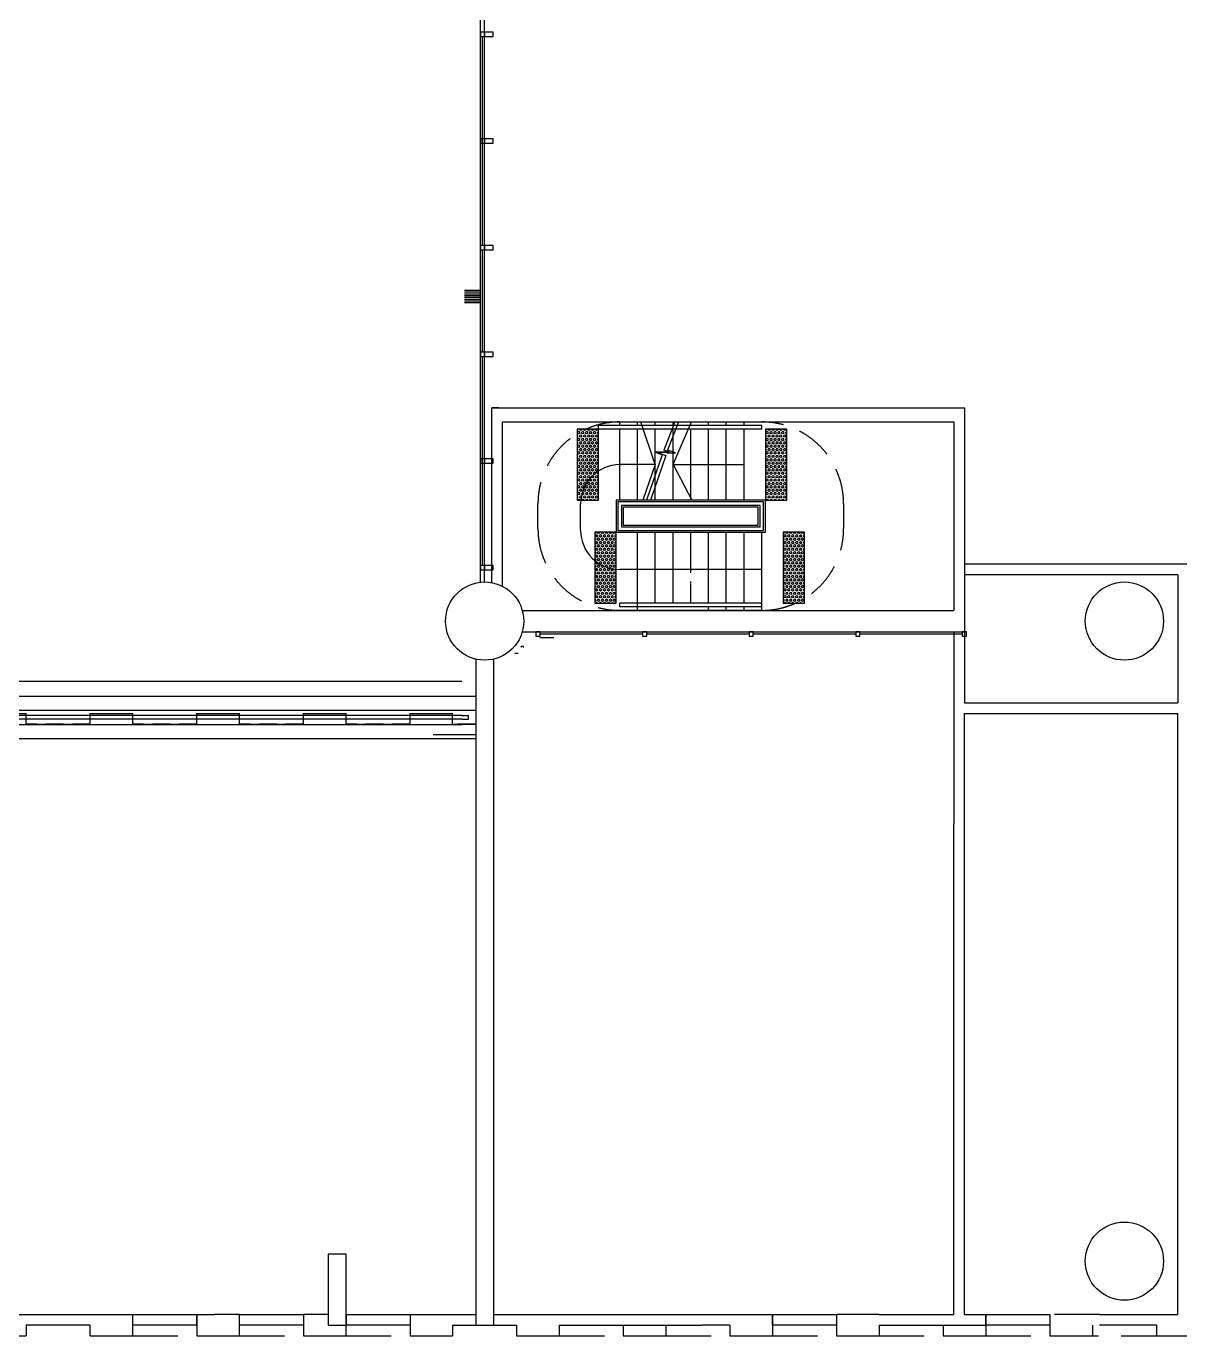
# Model space of a CAD drawing. Extents: x -174000 to 22103, y -98602 to 61553.
# Drawn here: x -135450 to -119220, y 5750 to 24165 of the extents above; entities that cross this region are included whole.
import ezdxf

# ---------------------------------------------------------------- set-up
doc = ezdxf.new("R2010")
doc.units = 0
doc.header["$LTSCALE"] = 1000
doc.header["$MEASUREMENT"] = 0
doc.linetypes.add('DASHED', pattern=[19.049999999999997, 12.7, -6.35])
doc.linetypes.add('HIDDEN', pattern=[0.375, 0.25, -0.125])
for name, color, linetype in [('A-glaz', 1, 'CONTINUOUS'), ('buila', 14, 'HIDDEN'), ('core2905$0$wal', 3, 'CONTINUOUS'), ('deck', 6, 'CONTINUOUS'), ('dr', 1, 'CONTINUOUS'), ('DR-PIPE', 1, 'CONTINUOUS'), ('fence', 1, 'CONTINUOUS'), ('GLASS-P', 1, 'CONTINUOUS'), ('railing', 1, 'CONTINUOUS'), ('stair', 1, 'CONTINUOUS'), ('stru', 2, 'CONTINUOUS'), ('tactile', 4, 'CONTINUOUS'), ('txt2', 4, 'CONTINUOUS'), ('wal', 3, 'CONTINUOUS'), ('walc', 1, 'CONTINUOUS')]:
    doc.layers.add(name, color=color, linetype=linetype)

msp = doc.modelspace()

# ---------------------------------------------------------------- hatches: boundary and pattern name
at = {"layer": 'tactile'}
h = msp.add_hatch(dxfattribs=at)
h.set_pattern_fill('HEX', color=9, scale=5, angle=90, style=0)
h.set_pattern_definition([(90, (-114709.2150038015, 121833.6689056564), (-27.4963, 1.683607184330311e-15), [15.875, -31.75]), (210, (-114709.2150038015, 121833.6689056564), (13.74814999999999, -23.81249431007806), [15.87499999999999, -31.74999999999998]), (150, (-114709.2150038015, 121849.5439056564), (-13.74815, -23.81249431007806), [15.875, -31.75])])
h.paths.add_polyline_path([(-127399.9000307913, 17500.1000000016), (-127399.9000307913, 18500.1000000016), (-127699.9000307913, 18500.1000000016), (-127699.9000307913, 17500.1000000016)])
h = msp.add_hatch(dxfattribs=at)
h.set_pattern_fill('HEX', color=9, scale=5, angle=90, style=0)
h.set_pattern_definition([(90, (-112059.2150038015, 121833.6689056564), (-27.4963, 1.683607184330311e-15), [15.875, -31.75]), (210, (-112059.2150038015, 121833.6689056564), (13.74814999999999, -23.81249431007806), [15.87499999999999, -31.74999999999998]), (150, (-112059.2150038015, 121849.5439056564), (-13.74815, -23.81249431007806), [15.875, -31.75])])
h.paths.add_polyline_path([(-124749.9000307913, 17500.1000000016), (-124749.9000307913, 18500.1000000016), (-125049.9000307913, 18500.1000000016), (-125049.9000307913, 17500.1000000016)])
h = msp.add_hatch(dxfattribs=at)
h.set_pattern_fill('HEX', color=9, scale=5, angle=90, style=0)
h.set_pattern_definition([(90, (-114459.2150038015, 120383.6688972588), (-27.4963, 1.683607184330311e-15), [15.875, -31.75]), (210, (-114459.2150038015, 120383.6688972588), (13.74814999999999, -23.81249431007806), [15.87499999999999, -31.74999999999998]), (150, (-114459.2150038015, 120399.5438972588), (-13.74815, -23.81249431007806), [15.875, -31.75])])
h.paths.add_polyline_path([(-127149.9000307913, 16050.09999160398), (-127149.9000307913, 17050.09999160398), (-127449.9000307913, 17050.09999160398), (-127449.9000307913, 16050.09999160398)])
h = msp.add_hatch(dxfattribs=at)
h.set_pattern_fill('HEX', color=9, scale=5, angle=90, style=0)
h.set_pattern_definition([(90, (-111809.2150038015, 120383.6689148938), (-27.4963, 1.683607184330311e-15), [15.875, -31.75]), (210, (-111809.2150038015, 120383.6689148938), (13.74814999999999, -23.81249431007806), [15.87499999999999, -31.74999999999998]), (150, (-111809.2150038015, 120399.5439148938), (-13.74815, -23.81249431007806), [15.875, -31.75])])
h.paths.add_polyline_path([(-124499.9000307914, 16050.100009239), (-124499.9000307914, 17050.100009239), (-124799.9000307914, 17050.100009239), (-124799.9000307914, 16050.100009239)])

# ---------------------------------------------------------------- linework, layer by layer
at = {"layer": 'A-glaz'}
for p, q in [((-129059.9, 24019.61170145636), (-129059.9, 24250.60624891433)), ((-128999.9, 24019.61170145636), (-128999.9, 24250.60624891433)), ((-129059.9, 16579.61170145636), (-129059.9, 24019.61170145636)), ((-129029.9, 21079.61170145636), (-129029.9, 24019.61170145636)), ((-128999.9, 16579.61170145636), (-128999.9, 24019.61170145636)), ((-129029.9, 19579.61170145636), (-129029.9, 21019.61170145636)), ((-128999.9, 18079.92424383219), (-128999.9, 19519.92424383219)), ((-129029.9, 16579.61170145636), (-129029.9, 19519.61170145636)), ((-129059.9, 16348.96866633406), (-129059.9, 16579.61170145636)), ((-128999.9, 16348.96866633406), (-128999.9, 16579.61170145636)), ((-128220.0757561679, 15620.10000000154), (-126780.0757561679, 15620.10000000154)), ((-126720.0757561679, 15620.10000000154), (-125280.0757561679, 15620.10000000153)), ((-125220.0757561679, 15620.10000000153), (-123780.0757561679, 15620.10000000153)), ((-123720.0757561679, 15620.10000000154), (-122280.0757561679, 15620.10000000154))]:
    msp.add_line(p, q, dxfattribs=at)
for points in [[(-128999.9, 24019.61170145636), (-128999.9, 24079.61170145636), (-129059.9, 24079.61170145636), (-129059.9, 24019.61170145636)], [(-128879.9, 24079.61170145636), (-128999.9, 24079.61170145636), (-128999.9, 24019.61170145636), (-128879.9, 24019.61170145636)], [(-128999.9, 22519.61170145636), (-128999.9, 22579.61170145636), (-129059.9, 22579.61170145636), (-129059.9, 22519.61170145636)], [(-128879.9, 22579.61170145636), (-128999.9, 22579.61170145636), (-128999.9, 22519.61170145636), (-128879.9, 22519.61170145636)], [(-128999.9, 21019.61170145636), (-128999.9, 21079.61170145636), (-129059.9, 21079.61170145636), (-129059.9, 21019.61170145636)], [(-128879.9, 21079.61170145636), (-128999.9, 21079.61170145636), (-128999.9, 21019.61170145636), (-128879.9, 21019.61170145636)], [(-128999.9, 19519.61170145636), (-128999.9, 19579.61170145636), (-129059.9, 19579.61170145636), (-129059.9, 19519.61170145636)], [(-128879.9, 19579.61170145636), (-128999.9, 19579.61170145636), (-128999.9, 19519.61170145636), (-128879.9, 19519.61170145636)], [(-128999.9, 18019.61170145636), (-128999.9, 18079.61170145636), (-129059.9, 18079.61170145636), (-129059.9, 18019.61170145636)], [(-128879.9, 18079.61170145636), (-128999.9, 18079.61170145636), (-128999.9, 18019.61170145636), (-128879.9, 18019.61170145636)], [(-128999.9, 16519.61170145636), (-128999.9, 16579.61170145636), (-129059.9, 16579.61170145636), (-129059.9, 16519.61170145636)], [(-128879.9, 16579.61170145636), (-128999.9, 16579.61170145636), (-128999.9, 16519.61170145636), (-128879.9, 16519.61170145636)], [(-128280.0757561679, 15590.10000000154), (-128220.0757561679, 15590.10000000154), (-128220.0757561679, 15650.10000000154), (-128280.0757561679, 15650.10000000154)], [(-126780.0757561679, 15590.10000000154), (-126720.0757561679, 15590.10000000154), (-126720.0757561679, 15650.10000000154), (-126780.0757561679, 15650.10000000154)], [(-125280.0757561679, 15590.10000000154), (-125220.0757561679, 15590.10000000154), (-125220.0757561679, 15650.10000000154), (-125280.0757561679, 15650.10000000154)], [(-123780.0757561679, 15590.10000000154), (-123720.0757561679, 15590.10000000154), (-123720.0757561679, 15650.10000000154), (-123780.0757561679, 15650.10000000154)], [(-122280.0757561679, 15590.10000000154), (-122220.0757561679, 15590.10000000154), (-122220.0757561679, 15650.10000000154), (-122280.0757561679, 15650.10000000154)]]:
    msp.add_lwpolyline(points, close=True, dxfattribs=at)
at = {"layer": 'buila', "linetype": 'DASHED', "ltscale": 0.05}
for p, q in [((-133949.8999999997, 5750.099953274454), (-133049.8999999997, 5750.099953274446)), ((-132449.8999999997, 5750.099953274446), (-131549.8999999997, 5750.099953274439)), ((-130949.8999999997, 5750.099901251568), (-130049.8999999997, 5750.09990125156)), ((-127949.8999999996, 5750.099953274446), (-127049.8999999997, 5750.099953274439)), ((-126449.8999999997, 5750.099953274446), (-125549.8999999997, 5750.099953274439)), ((-124949.8999999997, 5750.099953274439), (-124049.8999999997, 5750.099953274432)), ((-123449.8999999997, 5750.099953274446), (-122549.9029108706, 5750.083926133666)), ((-121949.9029108706, 5750.083926133673), (-108449.9009692639, 5750.083926133455))]:
    msp.add_line(p, q, dxfattribs=at)
at = {"layer": 'core2905$0$wal'}
for p, q in [((-122399.9001694917, 16600.14183260682), (-122399.9001694917, 15950.09999999992)), ((-122249.8996804014, 16450.16155059194), (-122249.9001155082, 14650.10096941404)), ((-122399.9001694917, 15650.0999442298), (-122399.9001694917, 12950.10096104286))]:
    msp.add_line(p, q, dxfattribs=at)
at = {"layer": 'core2905$0$wal', "linetype": 'Continuous'}
for p, q in [((-128470.749737787, 15950.09999999997), (-122399.9001694917, 15950.09999999993)), ((-128470.7497375134, 15650.10000096542), (-122399.9001694917, 15650.09994422978))]:
    msp.add_line(p, q, dxfattribs=at)
at = {"layer": 'deck'}
for p, q in [((-129059.8999999999, 20448.05927413751), (-129284.8999999999, 20448.05927413751)), ((-129059.8999999999, 20423.05927413751), (-129284.8999999999, 20423.05927413751)), ((-129059.8999999999, 20398.05927413751), (-129284.8999999999, 20398.05927413751)), ((-129059.8999999999, 20373.05927413751), (-129284.8999999999, 20373.05927413751)), ((-129059.8999999999, 20348.05927413751), (-129284.8999999999, 20348.05927413751)), ((-129059.8999999999, 20323.05927413751), (-129284.8999999999, 20323.05927413751)), ((-129059.8999999999, 20298.05927413751), (-129284.8999999999, 20298.05927413751)), ((-129059.8999999999, 20273.05927413751), (-129284.8999999999, 20273.05927413751))]:
    msp.add_line(p, q, dxfattribs=at)
at = {"layer": 'dr'}
for p, q in [((-127399.9000307913, 18500.1000000016), (-127399.9000307913, 18550.1000000016)), ((-125099.9000307913, 18500.1000000016), (-125099.9000307913, 18550.1000000016)), ((-127099.9000013997, 16000.10002822698), (-127099.9000013997, 16050.10002822698)), ((-125099.9000000001, 16000.10002822698), (-125099.9000000001, 16050.10002822698))]:
    msp.add_line(p, q, dxfattribs=at)
at = {"layer": 'dr', "linetype": 'HIDDEN', "ltscale": 2}
for q in [(-123949.9000615363, 17100.47620957402), (-123949.90006149, 17100.852515919)]:
    msp.add_line((-123949.900030745, 17450.47616470675), q, dxfattribs=at)
for centre, start, end in [((-127099.9000307913, 17450.1000000016), 90, 179.9999999999992), ((-125099.9000307913, 17450.10000000169), 359.9999929431567, 90), ((-127099.9000000001, 17100.10000000156), 180, 270), ((-125099.9, 17100.10000000163), 270, 0.01874367051728001)]:
    msp.add_arc(centre, 1150, start, end, dxfattribs=at)
at = {"layer": 'DR-PIPE'}
msp.add_line((-128024.7932700411, 15564.23274447696), (-128224.9, 15564.23274447695), dxfattribs=at)
at = {"layer": 'fence'}
for p, q in [((-129319.9000000001, 14472.59999999995), (-138177.4000001779, 14472.59999999993)), ((-129319.9000000001, 14422.59999999994), (-138127.4000001779, 14422.59999999993))]:
    msp.add_line(p, q, dxfattribs=at)
for points in [[(-138944.8999999847, 14745.09999999464), (-129319.9000000001, 14745.09999999464)], [(-138366.4080176346, 14745.09999999993), (-129369.9000000001, 14745.09999999993)], [(-138249.9000000053, 14545.09999999993), (-129319.9000000001, 14545.09999999993)], [(-141449.8987306883, 10447.60000000001), (-138049.9000002079, 10447.60000000003), (-138049.9000000152, 14345.09999999993), (-129319.9000000001, 14345.09999999993)]]:
    msp.add_lwpolyline(points, dxfattribs=at)
at = {"layer": 'GLASS-P'}
msp.add_line((-128577.4, 15347.97253728235), (-128527.4, 15347.97253728235), dxfattribs=at)
at = {"layer": 'railing'}
msp.add_arc((-128469.8999998249, 15427.97253728235), 20, 0, 180, dxfattribs=at)
at = {"layer": 'stair'}
for p, q in [((-127099.9000307913, 18550.1000000016), (-127099.9000307913, 18600.1000000016)), ((-126849.9000307913, 18550.1000000016), (-126849.9000307913, 18600.1000000016)), ((-126599.9000307913, 18550.1000000016), (-126599.9000307913, 18600.1000000016)), ((-126349.9000307913, 18550.1000000016), (-126349.9000307913, 18600.1000000016)), ((-126099.9000307913, 18550.1000000016), (-126099.9000307913, 18600.1000000016)), ((-125849.9000307913, 18550.1000000016), (-125849.9000307913, 18600.1000000016)), ((-125599.9000307913, 18550.1000000016), (-125599.9000307913, 18600.1000000016)), ((-125349.9000307913, 18550.1000000016), (-125349.9000307913, 18600.1000000016)), ((-125099.9000307913, 18550.1000000016), (-127399.9000307913, 18550.1000000016)), ((-125099.9000307913, 18500.1000000016), (-127399.9000307913, 18500.1000000016)), ((-127099.9000307913, 17500.1000000016), (-127099.9000307913, 18500.1000000016)), ((-126849.9000307913, 17500.1000000016), (-126849.9000307913, 18500.1000000016)), ((-126599.9000307913, 17500.1000000016), (-126599.9000307913, 18500.1000000016)), ((-126349.9000307913, 17500.1000000016), (-126349.9000307913, 18500.1000000016)), ((-126099.9000307913, 17500.1000000016), (-126099.9000307913, 18500.1000000016)), ((-125849.9000307913, 17500.1000000016), (-125849.9000307913, 18500.1000000016)), ((-125599.9000307913, 17500.1000000016), (-125599.9000307913, 18500.1000000016)), ((-125349.9000307913, 17500.1000000016), (-125349.9000307913, 18500.1000000016)), ((-128249.9000000001, 17100.10000000156), (-128249.9000307913, 17450.1000000016)), ((-125074.9000307913, 17475.10000000162), (-127124.9000307913, 17475.10000000163)), ((-127124.9000307913, 17475.10000000163), (-127124.9000307913, 17075.10000000162)), ((-125124.9000307913, 17425.10000000162), (-127074.9000307913, 17425.10000000162)), ((-127074.9000307913, 17425.10000000162), (-127074.9000307913, 17125.1000000016)), ((-125124.9000307913, 17125.1000000016), (-125124.9000307913, 17425.10000000162)), ((-125074.9000307913, 17075.1000000016), (-125074.9000307913, 17475.10000000162)), ((-127124.9000307913, 17075.10000000162), (-125074.9000307913, 17075.1000000016)), ((-127074.9000307913, 17125.1000000016), (-125124.9000307913, 17125.1000000016)), ((-126849.9000000001, 15950.10000000155), (-126849.9000307913, 17050.1000000016)), ((-126599.9000000001, 16050.10002822698), (-126599.9000307913, 17050.1000000016)), ((-126349.9000000001, 16050.10002822698), (-126349.9000307913, 17050.1000000016)), ((-126099.9000307914, 16478.47861650344), (-126099.9000307913, 17050.1000000016)), ((-125849.9000307913, 16050.10002822699), (-125849.9000307913, 17050.1000000016)), ((-125599.9000000001, 16050.10002822698), (-125599.9000307913, 17050.1000000016)), ((-125349.9000000001, 16050.10002822698), (-125349.9000307913, 17050.1000000016)), ((-125099.9000000001, 16050.10002822698), (-125099.9000307914, 17050.1000000016)), ((-126099.9000307913, 16331.78612835077), (-126099.9000307913, 16356.92280996139)), ((-126099.9000000001, 16050.10002822698), (-126099.9000307913, 16323.64799765525)), ((-125849.900009733, 16050.10002822698), (-127099.9000013997, 16050.10002822698)), ((-125099.9000000001, 16050.10002822698), (-126099.9000405242, 16050.10002822698)), ((-125849.9000000001, 16000.10002822698), (-127099.9000013997, 16000.10002822698)), ((-125099.9000000001, 16000.10002822698), (-126099.9000307914, 16000.10002822698)), ((-125849.9000000001, 15950.10000000155), (-125849.9000000001, 16000.10002822691)), ((-125599.9000000001, 15950.10000000164), (-125599.9000000001, 16000.10002822698)), ((-125349.9000000001, 15950.10000000164), (-125349.9000000001, 16000.10002822698)), ((-125099.9000000001, 15950.10000000164), (-125099.9000000001, 16000.10002822698)), ((-129319.9000000001, 14200.09999999996), (-129724.8999999781, 14200.09999999993))]:
    msp.add_line(p, q, dxfattribs=at)
at = {"layer": 'stru', "linetype": 'Continuous'}
for p, q in [((-129124.9, 15264.49286785929), (-129124.9, 7335.707132140706)), ((-129124.9, 15264.49286785929), (-129124.8999999999, 5900.099963003515)), ((-128874.9, 15255.2376320574), (-128874.9, 7335.707132140706)), ((-128874.9, 15255.2376320574), (-128874.8999999999, 5900.099987704299)), ((-129124.9, 5900.099963003515), (-128874.9, 5900.0999877043)), ((-129124.9, 5900.099963003515), (-128874.9, 5900.0999877043))]:
    msp.add_line(p, q, dxfattribs=at)
msp.add_lwpolyline([(-130949.9, 6900.100001955063), (-131199.9, 6900.100001955063), (-131199.9, 5900.100001955063), (-130949.9, 5900.100001955063)], close=True, dxfattribs=at)
for centre in [(-128999.9000000001, 15800.09999999999), (-119999.9000000001, 15800.09999999999), (-119999.9, 15800.1), (-119999.9, 6800.099999999999), (-119999.9, 6800.099999999999)]:
    msp.add_circle(centre, 550, dxfattribs=at)
at = {"layer": 'tactile'}
for points in [[(-127399.9000307913, 17500.1000000016), (-127399.9000307913, 18500.1000000016), (-127699.9000307913, 18500.1000000016), (-127699.9000307913, 17500.1000000016)], [(-124749.9000307913, 17500.1000000016), (-124749.9000307913, 18500.1000000016), (-125049.9000307913, 18500.1000000016), (-125049.9000307913, 17500.1000000016)], [(-127149.9000307913, 16050.09999160398), (-127149.9000307913, 17050.09999160398), (-127449.9000307913, 17050.09999160398), (-127449.9000307913, 16050.09999160398)], [(-124499.9000307914, 16050.100009239), (-124499.9000307914, 17050.100009239), (-124799.9000307914, 17050.100009239), (-124799.9000307914, 16050.100009239)]]:
    msp.add_lwpolyline(points, close=True, dxfattribs=at)
at = {"layer": 'txt2', "linetype": 'Continuous'}
for p, q in [((-126599.3656899606, 18000.09738816502), (-126801.4710486212, 18600.10029567035)), ((-126323.924829804, 18600.10026247622), (-126479.9020433346, 18201.10907391189)), ((-126271.0258528885, 18600.10025879922), (-126425.925646375, 18204.26200859299)), ((-126350.0176086098, 18000.0974091591), (-126089.1468387858, 18600.10024615685)), ((-126501.0482032928, 18139.7852100333), (-126721.6293102002, 17500.1000000016)), ((-126451.9616888393, 18128.75748544632), (-126668.7401320961, 17500.1000000016)), ((-126399.6379840808, 18173.43181210024), (-126606.0589018084, 18179.46480341306)), ((-126606.0589018084, 18179.46480341306), (-126501.0482032927, 18139.78521003327)), ((-126438.4823071112, 18166.42897072508), (-126561.1456819526, 18170.01400989149)), ((-126561.1456819526, 18170.01400989149), (-126451.9616888393, 18128.75748544632)), ((-126399.6379840808, 18173.43181210024), (-126479.9020433346, 18201.10907391189)), ((-126438.9666403171, 18166.44312616078), (-126316.2508873215, 18166.44312616078)), ((-126438.9666403171, 18166.44312616078), (-126379.3707948563, 18166.44312616078)), ((-126316.2508873215, 18166.44312616078), (-126425.9256463749, 18204.26200859299)), ((-126599.3656907304, 18000.09738670244), (-127100.0175795864, 18000.09738670249)), ((-126599.3656899606, 18000.09738816502), (-126775.8914292904, 17500.1000000016)), ((-126350.0176086098, 18000.0974091591), (-126086.8610456312, 17500.1000000016)), ((-126350.01760784, 18000.09740769651), (-125350.0175924444, 18000.09740769663)), ((-127650.0175791482, 17075.09741639041), (-127650.0175795865, 17450.09738670252)), ((-125100.0175791482, 16525.09741639041), (-127100.0175791482, 16525.09741639041))]:
    msp.add_line(p, q, dxfattribs=at)
for centre, start, end in [((-127100.0175795865, 17450.09738670249), 90, 180), ((-127100.0175791482, 17075.0974163904), 180, 270)]:
    msp.add_arc(centre, 550, start, end, dxfattribs=at)
at = {"layer": 'wal'}
for p, q in [((-128899.9000000002, 18800.10001558059), (-122249.899926898, 18800.0998428957)), ((-128799.9000000001, 18800.09999999999), (-128899.9000000002, 18800.09999999999)), ((-128899.9000000001, 16340.93269131959), (-128899.9000000002, 18800.10001558059)), ((-122249.899926898, 18800.0998428957), (-122249.9000632463, 15650.10000000154)), ((-128749.9000000001, 18600.10043110523), (-122399.9000006006, 18600.0999897181)), ((-128749.9000000001, 16289.99794855663), (-128749.9000000001, 18600.10043110523)), ((-122399.9000006006, 18600.0999897181), (-122399.9000449172, 15950.10000000154)), ((-119099.8997554212, 16600.13847191589), (-122249.9000221236, 16600.14167984801)), ((-119099.9001132491, 16600.13871820542), (-119349.8983088227, 16600.13872651219)), ((-119249.8991668331, 16450.15083847333), (-122249.9000286155, 16450.16155059319)), ((-119249.8991668331, 16450.15083847333), (-119249.9, 15050.13161025899)), ((-119249.9, 15800.09999999998), (-119249.9000348799, 14650.10110056246)), ((-122249.9001155082, 14650.10093313894), (-119249.900007441, 14650.10110056247)), ((-135449.8999999997, 14350.09999999996), (-135449.8999999997, 14500.09999999996)), ((-134549.8999999997, 14350.09999999996), (-134549.8999999997, 14500.09999999996)), ((-133949.8999999997, 14350.09999999996), (-133949.8999999997, 14500.09999999996)), ((-133049.8999999997, 14350.09999999996), (-133049.8999999997, 14500.09999999996)), ((-132449.8999999997, 14350.09999999996), (-132449.8999999997, 14500.09999999996)), ((-131549.8999999997, 14350.09999999996), (-131549.8999999997, 14500.09999999996)), ((-130949.8999999997, 14350.09999999996), (-130949.8999999997, 14500.09999999996)), ((-130049.8999999997, 14350.09999999996), (-130049.8999999997, 14500.09999999996)), ((-129449.8999999997, 14350.09999999996), (-129449.8999999997, 14500.09999999996)), ((-122249.8999902337, 14500.10093313896), (-119249.9, 14500.10110056247)), ((-122249.8996606884, 6050.100747086959), (-122249.8998992669, 14500.10093313897)), ((-119249.899665153, 6050.10092288164), (-119249.9, 14500.10110056246)), ((-137999.8999999999, 14150.09999999997), (-129124.9, 14150.09999999996)), ((-122399.8996553867, 6050.100747086988), (-122399.9, 12950.10093313896)), ((-137999.8999994815, 6050.099991355113), (-133949.9000000004, 6050.099991355157)), ((-134549.8999999996, 5900.099953274424), (-135449.8145844242, 5900.099951233147)), ((-135449.8145844242, 5900.099951233147), (-135449.8145844242, 5750.099953275923)), ((-134549.8999999996, 5750.099953274424), (-134549.8999999996, 5900.099953274424)), ((-133949.8999999996, 5750.099953274424), (-133949.9000000004, 6050.099991355157)), ((-133949.8999999996, 5750.099953274439), (-133949.8999999996, 6050.099426852779)), ((-133049.8999999997, 6050.099865517732), (-132799.8999999997, 6050.099360952569)), ((-133049.8999999997, 5900.099909396071), (-133049.8999999997, 6050.099426852779)), ((-131199.8999999997, 5900.099909396071), (-130949.8999999997, 5900.099909396078)), ((-131199.8999999997, 5900.099909396071), (-130949.8999999997, 5900.099909396085)), ((-130949.8999999997, 6050.099865517739), (-130949.8999999997, 5900.099909396071)), ((-130949.8999999997, 6050.099865517732), (-130949.8999999997, 5900.099909396071)), ((-130049.8999999997, 6050.099865517739), (-129124.9, 6050.099917657557)), ((-130049.8999999997, 6050.099865517739), (-130049.8999999997, 5750.09990125156)), ((-130049.8999999997, 6050.099865517732), (-129124.9, 6050.099914983723)), ((-130049.8999999997, 6050.099865517732), (-130049.8999999997, 5750.09990125156)), ((-129449.8999999997, 5900.099930892495), (-129124.9, 5900.099963003515)), ((-129449.8999999997, 5900.099930892502), (-129449.8999999997, 5750.099953274439)), ((-129449.8999999997, 5900.099930892502), (-129449.8999999997, 5750.099953274439)), ((-128874.9, 6050.100382940844), (-127949.8999999997, 6050.100354418777)), ((-128874.9, 5900.0999877043), (-128549.8999999997, 5900.10001981532)), ((-128549.8999999997, 5900.10001981532), (-128549.8999999997, 5750.099953274439)), ((-127949.8999999997, 6050.100328090739), (-124949.8999999997, 6050.073223130149)), ((-127949.8999999996, 5900.100168020042), (-125947.5907077279, 5900.100285912245)), ((-127949.8999999997, 5900.100168020042), (-127949.8999999997, 5750.099953274439)), ((-126399.8996553867, 6050.100309076013), (-125947.5907077279, 6050.082237252587)), ((-123447.5907077279, 6050.100692263964), (-122399.8996553867, 6050.100747086966)), ((-123447.5907077279, 5900.116149885092), (-122549.8999999997, 5900.10001981532)), ((-122549.9029108706, 5900.099865433018), (-121949.9029108706, 5900.099865433025)), ((-122249.8996606884, 6050.100747086966), (-121949.8999999997, 6050.100747086966)), ((-121949.8999999997, 6050.100755458094), (-121949.9029108706, 5900.099865433025)), ((-119549.8999999997, 6050.101260023272), (-119549.8999999997, 6050.092121753551)), ((-119549.8999999997, 5900.092144893482), (-119549.8999999997, 5750.101347779972)), ((-136049.9, 5750.099953275909), (-135449.8145844242, 5750.099953275909)), ((-134549.8999999996, 5750.099953274424), (-133949.8999999996, 5750.099953274439)), ((-130049.8999999997, 5750.09990125156), (-129449.8999999997, 5750.099953274439)), ((-130049.8999999997, 5750.09990125156), (-129449.8999999997, 5750.099953274439)), ((-128549.8999999997, 5750.099953274439), (-127949.8999999997, 5750.099953274446)), ((-127949.8999999996, 5800.100168020042), (-127949.8999999996, 5750.099953274446)), ((-119549.8999999997, 5750.101347779972), (-118949.8999999997, 5750.101347779979))]:
    msp.add_line(p, q, dxfattribs=at)
at = {"layer": 'wal', "linetype": 'Continuous'}
for p, q in [((-128470.7497377876, 15950.10000000153), (-122399.9000449172, 15950.10000000154)), ((-128470.7497377867, 15650.10000000154), (-122249.9000632463, 15650.10000000154))]:
    msp.add_line(p, q, dxfattribs=at)
at = {"layer": 'wal', "linetype": 'DASHED', "ltscale": 0.05}
for p, q in [((-127049.8999999997, 5900.100221010354), (-127049.8999999997, 5750.099953274439)), ((-126449.8999999997, 5900.100256337224), (-126449.8999999997, 5750.099953274446)), ((-125549.8999999997, 5900.115892573791), (-125947.5907077279, 5900.082237252587)), ((-125549.8999999997, 5900.115892573791), (-125549.8999999997, 5750.099953274439)), ((-124949.8999999997, 6050.073223130149), (-124949.8999999997, 5750.099953274446)), ((-124049.8999999997, 6050.100697143047), (-124049.8999999997, 5750.099953274432)), ((-123447.5907077279, 6050.10069714304), (-124049.8999999997, 6050.100697143047)), ((-123449.8999999997, 5900.10069714304), (-123449.8999999997, 5750.099953274446)), ((-122549.9029108706, 5900.099865433018), (-122549.9029108706, 5750.083926133666)), ((-121949.9029108706, 5900.099865433025), (-121949.9029108706, 5750.083926133673)), ((-121049.9029108706, 6050.084670002274), (-121049.9029108706, 5750.083926133659)), ((-120349.8970900562, 6050.083794815757), (-121049.9029108706, 6050.084670002274)), ((-120449.9029108706, 5900.084670002267), (-120449.9029108706, 5750.083926133673)), ((-127049.8999999997, 5750.099953274439), (-126449.8999999997, 5750.099953274446)), ((-125549.8999999997, 5750.099953274439), (-124949.8999999997, 5750.099953274446)), ((-124049.8999999997, 5750.099953274439), (-123449.8999999997, 5750.099953274446)), ((-122549.9029108706, 5750.083926133666), (-121949.9029108706, 5750.083926133673)), ((-121049.9029108706, 5750.083926133666), (-120449.9029108706, 5750.083926133673))]:
    msp.add_line(p, q, dxfattribs=at)
at = {"layer": 'wal'}
for points in [[(-136049.8999999997, 14500.09999999996), (-135449.8999999997, 14500.09999999996)], [(-134549.8999999997, 14500.09999999996), (-133949.8999999997, 14500.09999999996)], [(-133049.8999999997, 14500.09999999996), (-132449.8999999997, 14500.09999999996)], [(-131549.8999999997, 14500.09999999996), (-130949.8999999997, 14500.09999999996)], [(-130049.8999999997, 14500.09999999996), (-129449.8999999997, 14500.09999999996)], [(-135449.8999999997, 14350.09999999996), (-134549.8999999997, 14350.09999999996)], [(-133949.8999999997, 14350.09999999996), (-133049.8999999997, 14350.09999999996)], [(-132449.8999999997, 14350.09999999996), (-131549.8999999997, 14350.09999999996)], [(-130949.8999999997, 14350.09999999996), (-130049.8999999997, 14350.09999999996)], [(-129449.8999999997, 14350.09999999996), (-129124.9, 14350.09999999996)], [(-119549.8999999997, 5900.092144893482), (-120349.8970900562, 5900.083794815757)], [(-120349.890511076, 6050.083794796206), (-119249.8996651524, 6050.089038119775)]]:
    msp.add_lwpolyline(points, dxfattribs=at)
for points in [[(-133949.9000000004, 6050.099991355157), (-133049.8999999997, 6050.099991355157), (-133049.8999999997, 5900.100079097181), (-133949.9000000004, 5900.100079097181)], [(-132449.8999999997, 6050.100580135353), (-131549.8999999997, 6050.100580135353), (-131549.8999999997, 5900.10032520875), (-132449.8999999997, 5900.10032520875)], [(-130949.9, 6050.100304182684), (-130049.8999999997, 6050.100304182684), (-130049.8999999997, 5900.100079097188), (-130949.9, 5900.100079097188)], [(-124949.8999999997, 6050.073223130149), (-124049.8999999997, 6050.073223130149), (-124049.8999999997, 5900.100325208739), (-124949.8999999997, 5900.100325208739)], [(-121949.8970894562, 6050.083794815757), (-121049.9029108706, 6050.083794815757), (-121049.9029108706, 5900.084298067966), (-121949.8970894562, 5900.084298067966)]]:
    msp.add_lwpolyline(points, close=True, dxfattribs=at)
at = {"layer": 'wal', "linetype": 'DASHED', "ltscale": 0.05}
for points in [[(-133049.8999999997, 5900.115892573798), (-133049.8999999997, 5750.099953274446), (-132449.8999999997, 5750.099953274454), (-132449.8999999997, 6050.100580135353), (-132799.897089127, 6050.083794815706)], [(-131199.897089727, 6050.083794815706), (-131549.8999999997, 6050.100697143054), (-131549.8999999997, 5750.099953274446), (-130949.8999999997, 5750.099953274454), (-130949.8999999997, 5900.100697143047)]]:
    msp.add_lwpolyline(points, dxfattribs=at)
at = {"layer": 'walc'}
msp.add_line((-128999.9, 18065.13511472374), (-128999.9, 19550.1), dxfattribs=at)
at = {"layer": 'walc', "color": 7}
for p, q in [((-125049.9000307913, 17500.1000000016), (-127149.9000307913, 17500.1000000016)), ((-127149.9000307913, 17500.1000000016), (-127149.9000307913, 17050.1000000016)), ((-125049.9000307913, 17050.1000000016), (-125049.9000307913, 17500.1000000016)), ((-125149.9000307913, 17400.10000000162), (-127049.9000307913, 17400.10000000162)), ((-127049.9000307913, 17400.10000000162), (-127049.9000307913, 17150.1000000016)), ((-125149.9000307913, 17150.10000000162), (-125149.9000307913, 17400.10000000162)), ((-127049.9000307913, 17150.1000000016), (-125149.9000307913, 17150.1000000016)), ((-127149.9000307913, 17050.1000000016), (-125049.9000307913, 17050.1000000016))]:
    msp.add_line(p, q, dxfattribs=at)
at = {"layer": 'walc', "linetype": 'Continuous'}
for p, q in [((-125149.9000461869, 15950.10000000161), (-127149.900046187, 15950.10000000154)), ((-125099.9, 15950.10000000164), (-127099.9000000001, 15950.10000000156))]:
    msp.add_line(p, q, dxfattribs=at)
at = {"layer": 'walc', "color": 8}
msp.add_line((-129319.9000000001, 14950.0999480973), (-143449.8999999998, 14950.09994809732), dxfattribs=at)
at = {"layer": 'walc', "linetype": 'DASHED'}
msp.add_line((-129319.9000000001, 14745.09999999464), (-129124.9, 14745.09999999464), dxfattribs=at)
at = {"layer": 'walc', "linetype": 'HIDDEN'}
for p, q in [((-134549.8999999998, 14350.0999480973), (-134549.8999999998, 14500.09999999996)), ((-133949.8999999998, 14350.0999480973), (-133949.8999999998, 14500.09999999996)), ((-133049.8999999997, 14350.0999480973), (-133049.8999999998, 14500.09999999996)), ((-132449.8999999998, 14350.0999480973), (-132449.8999999998, 14500.09999999996)), ((-131549.8999999998, 14350.0999480973), (-131549.8999999998, 14500.09999999996)), ((-130949.8999999998, 14350.0999480973), (-130949.8999999998, 14500.09999999996)), ((-130049.8999999998, 14350.0999480973), (-130049.8999999998, 14500.09999999996)), ((-129449.8999999998, 14350.0999480973), (-129449.8999999998, 14500.09999999996)), ((-134549.8999999998, 14350.0999480973), (-135449.8999999997, 14350.0999480973)), ((-133049.8999999998, 14350.0999480973), (-133949.8999999998, 14350.0999480973)), ((-131549.8999999998, 14350.0999480973), (-132449.8999999998, 14350.0999480973)), ((-130049.8999999998, 14350.0999480973), (-130949.8999999998, 14350.0999480973)), ((-129124.9, 14350.09999999997), (-129449.8999999998, 14350.09999999997)), ((-129124.9, 14200.09999999997), (-129319.9000000001, 14200.09999999996))]:
    msp.add_line(p, q, dxfattribs=at)
at = {"layer": 'walc', "linetype": 'DASHED', "ltscale": 0.05}
for p, q in [((-129319.9000000001, 14545.09999999993), (-129124.9, 14545.09999999993)), ((-129319.9000000001, 14472.59999999995), (-129224.9000000001, 14472.59999999995)), ((-129319.9000000001, 14422.59999999994), (-129224.9000000001, 14422.59999999994)), ((-129224.9000000001, 14422.59999999994), (-129224.9000000001, 14472.59999999995)), ((-121049.8999999997, 6050.101260023272), (-121049.9029108706, 5900.101259938558))]:
    msp.add_line(p, q, dxfattribs=at)
at = {"layer": 'walc', "linetype": 'HIDDEN'}
for points in [[(-134549.8999999998, 14500.09999999996), (-133949.8999999998, 14500.09999999996)], [(-133049.8999999998, 14500.09999999996), (-132449.8999999998, 14500.09999999996)], [(-131549.8999999998, 14500.09999999996), (-130949.8999999998, 14500.09999999996)], [(-130049.8999999998, 14500.09999999996), (-129449.8999999998, 14500.09999999996)]]:
    msp.add_lwpolyline(points, dxfattribs=at)

doc.saveas('drawing.dxf')
